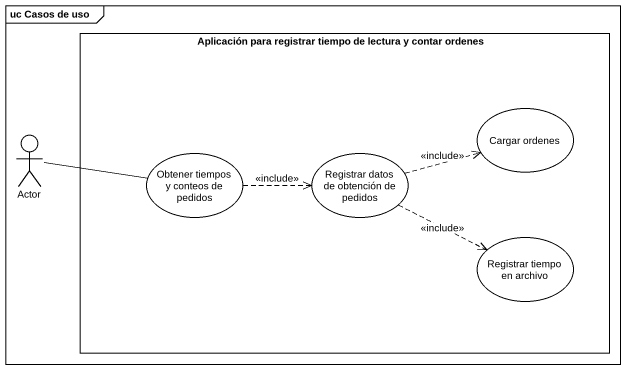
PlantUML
@startuml
mainframe uc Casos de uso
rectangle "Aplicación para registrar tiempo de lectura y contar ordenes" as Aplicación_para_registrar {
  usecase "Cargar ordenes" as Cargar_ordenes
  usecase "Obtener tiempos y conteos de pedidos" as Obtener_tiempos_y_conteos
  usecase "Registrar datos de obtención de pedidos" as Registrar_datos_de
  usecase "Registrar tiempo en archivo" as Registrar_tiempo_en_archivo
}
actor "Actor" as Actor_
Actor_ -right- Obtener_tiempos_y_conteos
Obtener_tiempos_y_conteos .right.> Registrar_datos_de : <<include>>
Registrar_datos_de .right.> Cargar_ordenes : <<include>>
Registrar_datos_de .right.> Registrar_tiempo_en_archivo : <<include>>
@enduml
